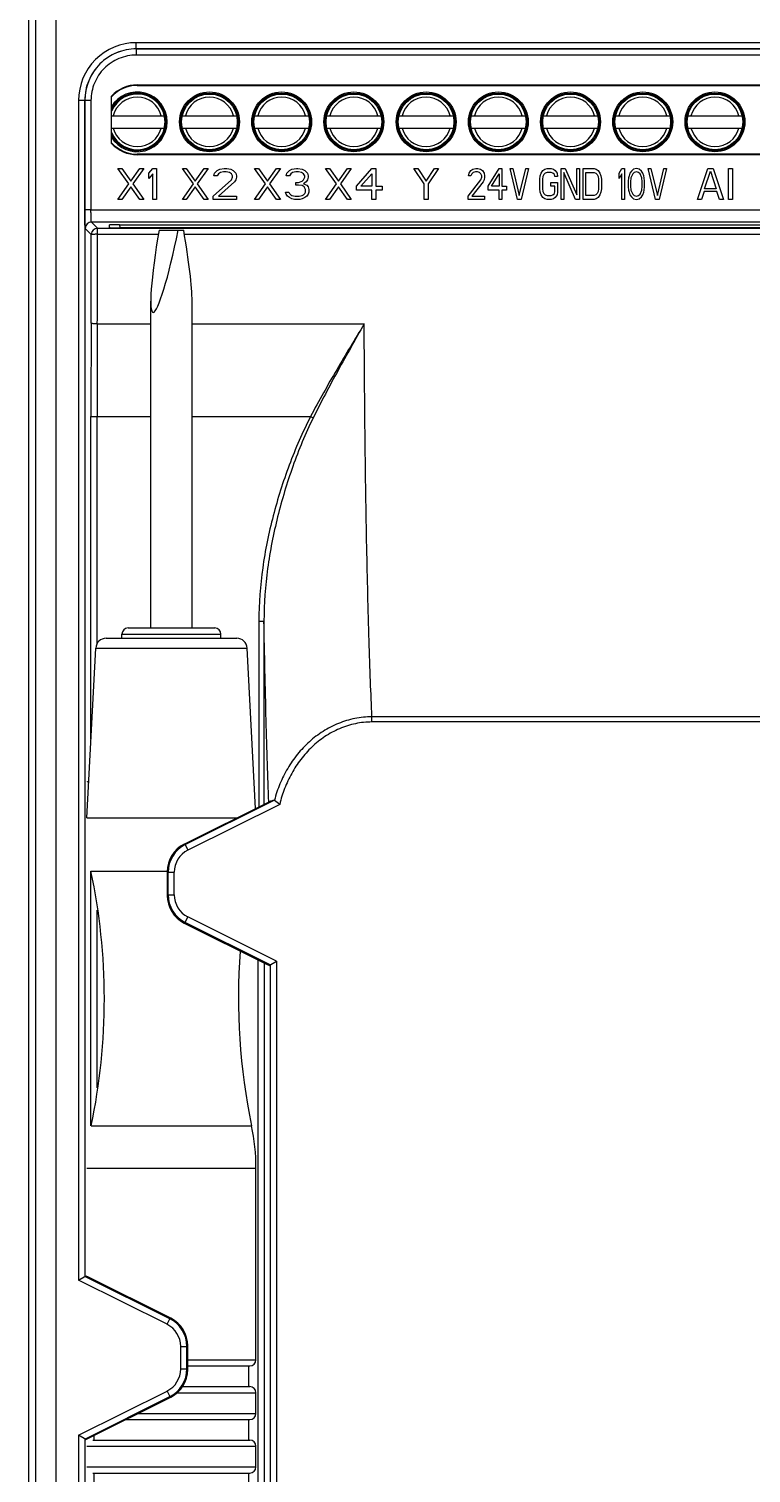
# Model space of a CAD drawing. Header units: millimetres. Extents: x 179 to 1020, y 292 to 886.
# Drawn here: x 341.1 to 376.1, y 633 to 703.1 of the extents above; entities that cross this region are included whole.
import ezdxf

# ---------------------------------------------------------------- set-up
doc = ezdxf.new("R2010")
doc.units = ezdxf.units.MM
for name, color, linetype in [('12P_1SOLIDLINE', 7, 'Continuous'), ('PRT0004_2SOLIDLINE', 7, 'Continuous'), ('VF-51-HY-F001SOLIDLINE', 7, 'Continuous'), ('VF-51-P002SOLIDLINE', 7, 'Continuous'), ('WL21-17SOLIDLINE', 7, 'Continuous')]:
    doc.layers.add(name, color=color, linetype=linetype)

msp = doc.modelspace()

# ---------------------------------------------------------------- linework, layer by layer
at = {"layer": '12P_1SOLIDLINE', "linetype": 'Continuous'}
for centre, radius in [((349.8, 698.591), 1.45), ((349.8, 698.591), 1.399), ((349.8, 698.591), 1.35), ((353.3, 698.591), 1.45), ((353.3, 698.591), 1.399), ((353.3, 698.591), 1.35), ((356.8, 698.591), 1.45), ((356.8, 698.591), 1.399), ((356.8, 698.591), 1.35), ((360.3, 698.591), 1.45), ((360.3, 698.591), 1.399), ((360.3, 698.591), 1.35), ((363.8, 698.591), 1.45), ((363.8, 698.591), 1.399), ((363.8, 698.591), 1.35), ((367.3, 698.591), 1.45), ((367.3, 698.591), 1.399), ((367.3, 698.591), 1.35), ((370.8, 698.591), 1.45), ((370.8, 698.591), 1.399), ((370.8, 698.591), 1.35), ((374.3, 698.591), 1.45), ((374.3, 698.591), 1.399), ((374.3, 698.591), 1.35)]:
    msp.add_circle(centre, radius, dxfattribs=at)
for radius, start, end in [(1.399, 206.59347, 153.40653), (1.45, 210.50437, 149.52484), (1.35, 202.62131, 157.37869)]:
    msp.add_arc((346.3, 698.591), radius, start, end, dxfattribs=at)
at = {"layer": 'PRT0004_2SOLIDLINE', "linetype": 'Continuous'}
for p, q in [((345.058, 698.891), (347.607, 698.891)), ((348.494, 698.891), (351.107, 698.891)), ((351.994, 698.891), (354.607, 698.891)), ((355.494, 698.891), (358.107, 698.891)), ((358.994, 698.891), (361.607, 698.891)), ((362.494, 698.891), (365.107, 698.891)), ((365.994, 698.891), (368.607, 698.891)), ((369.494, 698.891), (372.107, 698.891)), ((372.994, 698.891), (375.607, 698.891)), ((345.058, 698.291), (347.607, 698.291)), ((348.494, 698.291), (351.107, 698.291)), ((351.994, 698.291), (354.607, 698.291)), ((355.494, 698.291), (358.107, 698.291)), ((358.994, 698.291), (361.607, 698.291)), ((362.494, 698.291), (365.107, 698.291)), ((365.994, 698.291), (368.607, 698.291)), ((369.494, 698.291), (372.107, 698.291)), ((372.994, 698.291), (375.607, 698.291))]:
    msp.add_line(p, q, dxfattribs=at)
for centre, start, end in [((346.3, 698.591), 14.47751, 165.52249), ((349.8, 698.591), 14.47751, 165.52249), ((353.3, 698.591), 14.47751, 165.52249), ((356.8, 698.591), 14.47751, 165.52249), ((360.3, 698.591), 14.47751, 165.52249), ((363.8, 698.591), 14.47751, 165.52249), ((367.3, 698.591), 14.47751, 165.52249), ((370.8, 698.591), 14.47751, 165.52249), ((374.3, 698.591), 14.47751, 165.52249), ((346.3, 698.591), 194.47751, 345.52249), ((349.8, 698.591), 194.47751, 345.52249), ((353.3, 698.591), 194.47751, 345.52249), ((356.8, 698.591), 194.47751, 345.52249), ((360.3, 698.591), 194.47751, 345.52249), ((363.8, 698.591), 194.47751, 345.52249), ((367.3, 698.591), 194.47751, 345.52249), ((370.8, 698.591), 194.47751, 345.52249), ((374.3, 698.591), 194.47751, 345.52249)]:
    msp.add_arc(centre, 1.2, start, end, dxfattribs=at)
at = {"layer": 'VF-51-HY-F001SOLIDLINE', "linetype": 'Continuous'}
for p, q in [((400.844, 701.831), (346.257, 701.831)), ((346.3, 700.385), (384.8, 700.385)), ((344.058, 699.631), (344.058, 694.326)), ((345.058, 697.54), (345.058, 699.843)), ((384.8, 696.997), (346.3, 696.997)), ((345.894, 695.592), (345.363, 696.326)), ((345.363, 696.326), (345.55, 696.326)), ((345.55, 696.326), (345.988, 695.719)), ((345.988, 695.719), (346.425, 696.326)), ((346.613, 696.326), (346.082, 695.592)), ((346.425, 696.326), (346.613, 696.326)), ((346.863, 696.102), (347.05, 696.326)), ((346.863, 695.847), (346.863, 696.102)), ((347.05, 696.07), (346.863, 695.847)), ((347.05, 696.326), (347.238, 696.326)), ((347.05, 694.826), (347.05, 696.07)), ((347.238, 696.326), (347.238, 694.826)), ((349.019, 695.592), (348.488, 696.326)), ((348.488, 696.326), (348.675, 696.326)), ((348.675, 696.326), (349.113, 695.719)), ((349.113, 695.719), (349.55, 696.326)), ((349.738, 696.326), (349.207, 695.592)), ((349.55, 696.326), (349.738, 696.326)), ((349.988, 694.985), (350.863, 695.783)), ((350.019, 695.975), (350.05, 696.102)), ((350.175, 695.975), (350.019, 695.975)), ((350.05, 696.102), (350.175, 696.23)), ((350.175, 696.23), (350.3, 696.294)), ((350.238, 696.07), (350.175, 695.975)), ((350.332, 696.134), (350.238, 696.07)), ((350.3, 696.294), (350.519, 696.326)), ((350.488, 696.166), (350.332, 696.134)), ((350.613, 696.166), (350.488, 696.166)), ((350.519, 696.326), (350.644, 696.326)), ((350.769, 696.134), (350.613, 696.166)), ((350.644, 696.326), (350.832, 696.294)), ((350.863, 696.07), (350.769, 696.134)), ((350.832, 696.294), (350.957, 696.23)), ((350.925, 695.975), (350.863, 696.07)), ((350.863, 695.783), (350.925, 695.911)), ((350.925, 695.911), (350.925, 695.975)), ((350.957, 696.23), (351.082, 696.102)), ((351.082, 695.783), (351.019, 695.687)), ((351.082, 696.102), (351.113, 695.975)), ((351.113, 695.911), (351.082, 695.783)), ((351.113, 695.975), (351.113, 695.911)), ((352.519, 695.592), (351.988, 696.326)), ((351.988, 696.326), (352.175, 696.326)), ((352.175, 696.326), (352.613, 695.719)), ((352.613, 695.719), (353.05, 696.326)), ((353.238, 696.326), (352.707, 695.592)), ((353.05, 696.326), (353.238, 696.326)), ((353.519, 695.975), (353.55, 696.102)), ((353.675, 695.975), (353.519, 695.975)), ((353.55, 696.102), (353.675, 696.23)), ((353.675, 696.23), (353.8, 696.294)), ((353.738, 696.07), (353.675, 695.975)), ((353.832, 696.134), (353.738, 696.07)), ((353.8, 696.294), (354.019, 696.326)), ((353.988, 696.166), (353.832, 696.134)), ((354.113, 696.166), (353.988, 696.166)), ((354.019, 696.326), (354.082, 696.326)), ((354.082, 696.326), (354.3, 696.294)), ((354.269, 696.134), (354.113, 696.166)), ((354.113, 695.655), (354.3, 695.719)), ((354.363, 696.07), (354.269, 696.134)), ((354.3, 696.294), (354.425, 696.23)), ((354.3, 695.719), (354.363, 695.783)), ((354.425, 695.975), (354.363, 696.07)), ((354.363, 695.783), (354.425, 695.911)), ((354.425, 696.23), (354.55, 696.102)), ((354.425, 695.911), (354.425, 695.975)), ((354.55, 695.783), (354.488, 695.687)), ((354.55, 696.102), (354.582, 695.975)), ((354.582, 695.911), (354.55, 695.783)), ((354.582, 695.975), (354.582, 695.911)), ((355.957, 695.592), (355.425, 696.326)), ((355.425, 696.326), (355.613, 696.326)), ((355.613, 696.326), (356.05, 695.719)), ((356.05, 695.719), (356.488, 696.326)), ((356.675, 696.326), (356.144, 695.592)), ((356.488, 696.326), (356.675, 696.326)), ((356.925, 695.464), (357.675, 696.326)), ((357.144, 695.464), (357.675, 696.07)), ((357.675, 696.326), (357.863, 696.326)), ((357.675, 696.07), (357.675, 695.464)), ((357.863, 696.326), (357.863, 695.464)), ((360.207, 695.592), (359.707, 696.326)), ((359.707, 696.326), (359.894, 696.326)), ((359.894, 696.326), (360.3, 695.719)), ((360.3, 695.719), (360.707, 696.326)), ((360.894, 696.326), (360.394, 695.592)), ((360.707, 696.326), (360.894, 696.326)), ((362.34, 694.985), (362.96, 695.783)), ((362.362, 695.975), (362.384, 696.102)), ((362.473, 695.975), (362.362, 695.975)), ((362.384, 696.102), (362.473, 696.23)), ((362.473, 696.23), (362.561, 696.294)), ((362.517, 696.07), (362.473, 695.975)), ((362.584, 696.134), (362.517, 696.07)), ((362.561, 696.294), (362.716, 696.326)), ((362.694, 696.166), (362.584, 696.134)), ((362.783, 696.166), (362.694, 696.166)), ((362.716, 696.326), (362.805, 696.326)), ((362.893, 696.134), (362.783, 696.166)), ((362.805, 696.326), (362.937, 696.294)), ((362.96, 696.07), (362.893, 696.134)), ((362.937, 696.294), (363.026, 696.23)), ((363.004, 695.975), (362.96, 696.07)), ((362.96, 695.783), (363.004, 695.911)), ((363.004, 695.911), (363.004, 695.975)), ((363.026, 696.23), (363.114, 696.102)), ((363.114, 695.783), (363.07, 695.687)), ((363.114, 696.102), (363.137, 695.975)), ((363.137, 695.911), (363.114, 695.783)), ((363.137, 695.975), (363.137, 695.911)), ((363.314, 695.464), (363.845, 696.326)), ((363.468, 695.464), (363.845, 696.07)), ((363.845, 696.326), (363.977, 696.326)), ((363.845, 696.07), (363.845, 695.464)), ((363.977, 696.326), (363.977, 695.464)), ((364.729, 694.826), (364.376, 696.326)), ((364.376, 696.326), (364.508, 696.326)), ((364.508, 696.326), (364.818, 695.017)), ((364.818, 695.017), (365.128, 696.326)), ((365.26, 696.326), (364.906, 694.826)), ((365.128, 696.326), (365.26, 696.326)), ((365.807, 695.815), (365.829, 695.975)), ((365.807, 695.336), (365.807, 695.815)), ((365.829, 695.975), (365.873, 696.102)), ((365.873, 696.102), (365.962, 696.23)), ((365.962, 695.943), (365.94, 695.815)), ((365.94, 695.815), (365.94, 695.336)), ((365.962, 696.23), (366.05, 696.294)), ((366.006, 696.038), (365.962, 695.943)), ((366.072, 696.102), (366.006, 696.038)), ((366.05, 696.294), (366.161, 696.326)), ((366.161, 696.134), (366.072, 696.102)), ((366.161, 696.326), (366.36, 696.326)), ((366.36, 696.134), (366.161, 696.134)), ((366.36, 696.326), (366.471, 696.294)), ((366.449, 696.102), (366.36, 696.134)), ((366.515, 696.038), (366.449, 696.102)), ((366.471, 696.294), (366.559, 696.23)), ((366.537, 695.943), (366.515, 696.038)), ((366.67, 695.943), (366.537, 695.943)), ((366.559, 696.23), (366.648, 696.102)), ((366.648, 696.102), (366.67, 695.943)), ((366.847, 694.826), (366.847, 696.326)), ((366.847, 696.326), (367.046, 696.326)), ((366.98, 696.134), (366.98, 694.826)), ((367.533, 694.826), (366.98, 696.134)), ((367.046, 696.326), (367.599, 695.049)), ((367.599, 695.049), (367.599, 696.326)), ((367.599, 696.326), (367.732, 696.326)), ((367.732, 696.326), (367.732, 694.826)), ((367.909, 694.826), (367.909, 696.326)), ((367.909, 696.326), (368.44, 696.326)), ((368.041, 695.017), (368.041, 696.134)), ((368.041, 696.134), (368.44, 696.134)), ((368.44, 696.326), (368.55, 696.294)), ((368.44, 696.134), (368.528, 696.102)), ((368.528, 696.102), (368.595, 696.038)), ((368.55, 696.294), (368.639, 696.23)), ((368.595, 696.038), (368.639, 695.943)), ((368.639, 696.23), (368.727, 696.102)), ((368.639, 695.943), (368.661, 695.815)), ((368.661, 695.815), (368.661, 695.336)), ((368.727, 696.102), (368.772, 695.975)), ((368.772, 695.975), (368.794, 695.815)), ((368.794, 695.815), (368.794, 695.336)), ((369.65, 696.102), (369.783, 696.326)), ((369.65, 695.847), (369.65, 696.102)), ((369.783, 696.07), (369.65, 695.847)), ((369.783, 696.326), (369.915, 696.326)), ((369.783, 694.826), (369.783, 696.07)), ((369.915, 696.326), (369.915, 694.826)), ((370.114, 695.879), (370.092, 695.719)), ((370.092, 695.719), (370.092, 695.432)), ((370.137, 695.975), (370.114, 695.879)), ((370.181, 696.102), (370.137, 695.975)), ((370.247, 696.198), (370.181, 696.102)), ((370.225, 695.879), (370.203, 695.687)), ((370.314, 696.07), (370.225, 695.879)), ((370.358, 696.294), (370.247, 696.198)), ((370.38, 696.134), (370.314, 696.07)), ((370.491, 696.326), (370.358, 696.294)), ((370.491, 696.166), (370.38, 696.134)), ((370.623, 696.294), (370.491, 696.326)), ((370.601, 696.134), (370.491, 696.166)), ((370.668, 696.07), (370.601, 696.134)), ((370.734, 696.198), (370.623, 696.294)), ((370.756, 695.879), (370.668, 696.07)), ((370.8, 696.102), (370.734, 696.198)), ((370.778, 695.687), (370.756, 695.879)), ((370.845, 695.975), (370.8, 696.102)), ((370.867, 695.879), (370.845, 695.975)), ((370.889, 695.719), (370.867, 695.879)), ((370.889, 695.432), (370.889, 695.719)), ((371.42, 694.826), (371.066, 696.326)), ((371.066, 696.326), (371.199, 696.326)), ((371.199, 696.326), (371.508, 695.017)), ((371.508, 695.017), (371.818, 696.326)), ((371.951, 696.326), (371.597, 694.826)), ((371.818, 696.326), (371.951, 696.326)), ((373.457, 694.826), (373.957, 696.326)), ((373.8, 695.336), (374.082, 696.198)), ((373.957, 696.326), (374.207, 696.326)), ((374.082, 696.198), (374.363, 695.336)), ((374.207, 696.326), (374.707, 694.826)), ((374.957, 694.826), (374.957, 696.326)), ((374.957, 696.326), (375.144, 696.326)), ((375.144, 696.326), (375.144, 694.826)), ((345.363, 694.826), (345.894, 695.592)), ((345.988, 695.432), (345.55, 694.826)), ((346.425, 694.826), (345.988, 695.432)), ((346.082, 695.592), (346.613, 694.826)), ((348.488, 694.826), (349.019, 695.592)), ((349.113, 695.432), (348.675, 694.826)), ((349.55, 694.826), (349.113, 695.432)), ((349.207, 695.592), (349.738, 694.826)), ((351.019, 695.687), (350.238, 694.985)), ((351.988, 694.826), (352.519, 695.592)), ((352.613, 695.432), (352.175, 694.826)), ((353.05, 694.826), (352.613, 695.432)), ((352.707, 695.592), (353.238, 694.826)), ((353.519, 695.081), (353.488, 695.177)), ((353.488, 695.177), (353.644, 695.177)), ((353.582, 694.985), (353.519, 695.081)), ((353.644, 695.177), (353.675, 695.113)), ((353.675, 695.113), (353.738, 695.049)), ((353.738, 695.049), (353.8, 695.017)), ((353.8, 695.017), (353.957, 694.985)), ((353.988, 695.528), (353.988, 695.655)), ((353.988, 695.655), (354.113, 695.655)), ((354.113, 695.528), (353.988, 695.528)), ((354.3, 695.496), (354.113, 695.528)), ((354.144, 694.985), (354.3, 695.017)), ((354.394, 695.432), (354.3, 695.496)), ((354.3, 695.017), (354.363, 695.049)), ((354.488, 695.687), (354.363, 695.592)), ((354.363, 695.592), (354.519, 695.528)), ((354.363, 695.049), (354.425, 695.113)), ((354.457, 695.304), (354.394, 695.432)), ((354.425, 695.113), (354.457, 695.177)), ((354.457, 695.177), (354.457, 695.304)), ((354.519, 695.528), (354.582, 695.432)), ((354.582, 695.081), (354.519, 694.985)), ((354.582, 695.432), (354.613, 695.304)), ((354.613, 695.177), (354.582, 695.081)), ((354.613, 695.304), (354.613, 695.177)), ((355.425, 694.826), (355.957, 695.592)), ((356.05, 695.432), (355.613, 694.826)), ((356.488, 694.826), (356.05, 695.432)), ((356.144, 695.592), (356.675, 694.826)), ((356.925, 695.272), (356.925, 695.464)), ((357.675, 695.272), (356.925, 695.272)), ((357.675, 695.464), (357.144, 695.464)), ((357.675, 694.826), (357.675, 695.272)), ((357.863, 695.464), (358.175, 695.464)), ((357.863, 695.272), (357.863, 694.826)), ((358.175, 695.272), (357.863, 695.272)), ((358.175, 695.464), (358.175, 695.272)), ((360.207, 694.826), (360.207, 695.592)), ((360.394, 695.592), (360.394, 694.826)), ((363.07, 695.687), (362.517, 694.985)), ((363.314, 695.272), (363.314, 695.464)), ((363.845, 695.272), (363.314, 695.272)), ((363.845, 695.464), (363.468, 695.464)), ((363.845, 694.826), (363.845, 695.272)), ((363.977, 695.464), (364.199, 695.464)), ((363.977, 695.272), (363.977, 694.826)), ((364.199, 695.272), (363.977, 695.272)), ((364.199, 695.464), (364.199, 695.272)), ((365.829, 695.177), (365.807, 695.336)), ((365.873, 695.049), (365.829, 695.177)), ((365.962, 694.921), (365.873, 695.049)), ((365.94, 695.336), (365.962, 695.209)), ((365.962, 695.209), (366.006, 695.113)), ((366.006, 695.113), (366.072, 695.049)), ((366.072, 695.049), (366.161, 695.017)), ((366.161, 695.017), (366.36, 695.017)), ((366.338, 695.464), (366.338, 695.655)), ((366.338, 695.655), (366.67, 695.655)), ((366.537, 695.464), (366.338, 695.464)), ((366.36, 695.017), (366.449, 695.049)), ((366.449, 695.049), (366.515, 695.113)), ((366.515, 695.113), (366.537, 695.209)), ((366.537, 695.209), (366.537, 695.464)), ((366.648, 695.049), (366.559, 694.921)), ((366.67, 695.177), (366.648, 695.049)), ((366.67, 695.655), (366.67, 695.177)), ((368.44, 695.017), (368.041, 695.017)), ((368.528, 695.049), (368.44, 695.017)), ((368.595, 695.113), (368.528, 695.049)), ((368.639, 695.209), (368.595, 695.113)), ((368.661, 695.336), (368.639, 695.209)), ((368.727, 695.049), (368.639, 694.921)), ((368.772, 695.177), (368.727, 695.049)), ((368.794, 695.336), (368.772, 695.177)), ((370.092, 695.432), (370.114, 695.272)), ((370.114, 695.272), (370.137, 695.177)), ((370.137, 695.177), (370.181, 695.049)), ((370.181, 695.049), (370.247, 694.953)), ((370.203, 695.687), (370.203, 695.464)), ((370.203, 695.464), (370.225, 695.272)), ((370.225, 695.272), (370.314, 695.081)), ((370.314, 695.081), (370.38, 695.017)), ((370.38, 695.017), (370.491, 694.985)), ((370.491, 694.985), (370.601, 695.017)), ((370.601, 695.017), (370.668, 695.081)), ((370.668, 695.081), (370.756, 695.272)), ((370.734, 694.953), (370.8, 695.049)), ((370.756, 695.272), (370.778, 695.464)), ((370.778, 695.464), (370.778, 695.687)), ((370.8, 695.049), (370.845, 695.177)), ((370.845, 695.177), (370.867, 695.272)), ((370.867, 695.272), (370.889, 695.432)), ((373.769, 695.209), (373.644, 694.826)), ((374.394, 695.209), (373.769, 695.209)), ((374.363, 695.336), (373.8, 695.336)), ((374.519, 694.826), (374.394, 695.209)), ((344.058, 694.326), (403.042, 694.326)), ((345.55, 694.826), (345.363, 694.826)), ((346.613, 694.826), (346.425, 694.826)), ((347.238, 694.826), (347.05, 694.826)), ((348.675, 694.826), (348.488, 694.826)), ((349.738, 694.826), (349.55, 694.826)), ((349.988, 694.826), (349.988, 694.985)), ((351.113, 694.826), (349.988, 694.826)), ((350.238, 694.985), (351.113, 694.985)), ((351.113, 694.985), (351.113, 694.826)), ((352.175, 694.826), (351.988, 694.826)), ((353.238, 694.826), (353.05, 694.826)), ((353.675, 694.921), (353.582, 694.985)), ((353.8, 694.858), (353.675, 694.921)), ((353.925, 694.826), (353.8, 694.858)), ((354.175, 694.826), (353.925, 694.826)), ((353.957, 694.985), (354.144, 694.985)), ((354.3, 694.858), (354.175, 694.826)), ((354.425, 694.921), (354.3, 694.858)), ((354.519, 694.985), (354.425, 694.921)), ((355.613, 694.826), (355.425, 694.826)), ((356.675, 694.826), (356.488, 694.826)), ((357.863, 694.826), (357.675, 694.826)), ((360.394, 694.826), (360.207, 694.826)), ((362.34, 694.826), (362.34, 694.985)), ((363.137, 694.826), (362.34, 694.826)), ((362.517, 694.985), (363.137, 694.985)), ((363.137, 694.985), (363.137, 694.826)), ((363.977, 694.826), (363.845, 694.826)), ((364.906, 694.826), (364.729, 694.826)), ((366.05, 694.858), (365.962, 694.921)), ((366.161, 694.826), (366.05, 694.858)), ((366.36, 694.826), (366.161, 694.826)), ((366.471, 694.858), (366.36, 694.826)), ((366.559, 694.921), (366.471, 694.858)), ((366.98, 694.826), (366.847, 694.826)), ((367.732, 694.826), (367.533, 694.826)), ((368.44, 694.826), (367.909, 694.826)), ((368.55, 694.858), (368.44, 694.826)), ((368.639, 694.921), (368.55, 694.858)), ((369.915, 694.826), (369.783, 694.826)), ((370.247, 694.953), (370.358, 694.858)), ((370.358, 694.858), (370.491, 694.826)), ((370.491, 694.826), (370.623, 694.858)), ((370.623, 694.858), (370.734, 694.953)), ((371.597, 694.826), (371.42, 694.826)), ((373.644, 694.826), (373.457, 694.826)), ((374.707, 694.826), (374.519, 694.826)), ((375.144, 694.826), (374.957, 694.826))]:
    msp.add_line(p, q, dxfattribs=at)
for start, end in [(90, 137.16358), (222.83642, 270)]:
    msp.add_arc((346.3, 698.691), 1.694, start, end, dxfattribs=at)
msp.add_open_spline([(346.257, 701.831), (345.971, 701.831), (345.393, 701.716), (344.662, 701.227), (344.173, 700.496), (344.058, 699.917), (344.058, 699.631)], degree=3, knots=[0, 0, 0, 0, 0.249954, 0.499917, 0.749925, 1, 1, 1, 1], dxfattribs=at)
at = {"layer": 'VF-51-P002SOLIDLINE', "linetype": 'Continuous'}
for p, q in [((342.365, 623.752), (342.365, 756.726)), ((341.05, 621.541), (341.05, 756.042)), ((341.366, 755.726), (341.366, 624.616)), ((346.256, 702.131), (346.256, 702.431)), ((400.844, 702.431), (346.256, 702.431)), ((346.257, 702.13), (346.256, 702.131)), ((400.844, 702.131), (346.256, 702.131)), ((346.257, 701.831), (346.257, 702.13)), ((346.257, 702.13), (400.844, 702.13)), ((346.3, 700.385), (346.3, 700.36)), ((346.3, 700.36), (384.8, 700.36)), ((343.458, 699.632), (343.458, 642.402)), ((343.758, 699.632), (343.458, 699.632)), ((343.758, 699.632), (343.758, 642.587)), ((343.758, 699.631), (343.758, 699.632)), ((343.758, 694.326), (343.758, 699.631)), ((344.058, 699.631), (343.758, 699.631)), ((346.3, 696.997), (346.3, 697.022)), ((384.8, 697.022), (346.3, 697.022)), ((344.058, 694.326), (343.758, 694.326)), ((344.081, 693.726), (344.374, 693.433)), ((403.019, 693.726), (344.081, 693.726)), ((345.448, 693.603), (345.45, 693.453)), ((345.448, 693.603), (386.453, 693.603)), ((344.074, 693.133), (343.781, 693.426)), ((344.374, 693.136), (344.374, 693.433)), ((344.374, 693.433), (402.727, 693.433)), ((344.374, 693.136), (347.325, 693.136)), ((344.95, 693.467), (344.948, 693.59)), ((386.451, 693.453), (345.45, 693.453)), ((348.587, 693.136), (402.727, 693.136)), ((344.366, 688.786), (346.956, 688.786)), ((348.956, 688.786), (357.299, 688.786)), ((344.057, 668.664), (344.057, 684.299)), ((344.057, 684.299), (346.956, 684.299)), ((344.357, 673.285), (344.357, 684.299)), ((348.956, 684.299), (354.703, 684.299)), ((354.703, 684.299), (354.828, 684.233)), ((352.193, 674.377), (352.193, 665.362)), ((352.193, 674.377), (352.442, 674.377)), ((352.442, 674.377), (352.442, 665.487)), ((357.677, 669.479), (357.677, 669.73)), ((402.561, 669.73), (357.677, 669.73)), ((402.86, 669.479), (357.677, 669.479)), ((343.949, 666.615), (343.863, 666.557)), ((348.579, 663.556), (352.72, 665.626)), ((348.624, 663.528), (352.944, 665.688)), ((353.206, 665.484), (348.758, 663.26)), ((348.624, 663.528), (348.579, 663.556)), ((348.624, 663.528), (348.758, 663.26)), ((344.057, 649.889), (344.057, 662.242)), ((347.75, 662.214), (347.75, 661.068)), ((347.795, 662.187), (347.75, 662.214)), ((347.795, 661.096), (347.795, 662.187)), ((347.795, 662.187), (348.095, 662.187)), ((348.095, 661.096), (348.095, 662.187)), ((347.795, 661.096), (347.75, 661.068)), ((347.795, 661.096), (348.095, 661.096)), ((344.357, 651.738), (344.357, 660.348)), ((348.624, 659.754), (348.758, 660.023)), ((353.043, 657.88), (348.758, 660.023)), ((348.624, 659.754), (348.579, 659.727)), ((348.579, 659.727), (352.593, 657.72)), ((352.743, 657.695), (348.624, 659.754)), ((352.144, 657.944), (352.144, 624.455)), ((352.698, 657.667), (353.043, 657.88)), ((353.043, 657.88), (353.043, 624.616)), ((352.444, 657.794), (352.444, 624.455)), ((352.698, 657.667), (352.593, 657.72)), ((352.743, 657.695), (352.743, 624.616)), ((343.458, 642.402), (343.803, 642.615)), ((347.877, 640.528), (343.758, 642.587)), ((343.803, 642.615), (343.907, 642.563)), ((347.921, 640.556), (343.907, 642.563)), ((347.743, 640.26), (343.458, 642.402)), ((347.743, 640.26), (347.877, 640.528)), ((347.877, 640.528), (347.921, 640.556)), ((348.406, 639.187), (348.706, 639.187)), ((348.406, 638.096), (348.406, 639.187)), ((348.706, 639.187), (348.75, 639.214)), ((348.706, 638.096), (348.706, 639.187)), ((348.75, 638.068), (348.75, 639.214)), ((348.406, 638.096), (348.706, 638.096)), ((348.706, 638.096), (348.75, 638.068)), ((343.458, 634.88), (347.743, 637.023)), ((347.743, 637.023), (347.877, 636.754)), ((343.758, 634.695), (347.877, 636.754)), ((343.907, 634.72), (347.921, 636.727)), ((347.877, 636.754), (347.921, 636.727)), ((343.803, 634.667), (343.458, 634.88)), ((343.458, 634.88), (343.458, 624.616)), ((343.758, 634.695), (343.758, 624.616)), ((343.803, 634.667), (343.907, 634.72))]:
    msp.add_line(p, q, dxfattribs=at)
for centre, radius, start, end in [((346.256, 699.633), 2.798, 89.99808, 180.01894), ((346.257, 699.632), 2.499, 90.00484, 180.0081), ((346.3, 698.691), 1.669, 90, 138), ((346.3, 698.691), 1.669, 222, 270), ((344.081, 693.426), 0.3, 90.04717, 179.95283), ((-692.486, 692.928), 1036.56, 359.773516, 0.011359), ((344.374, 693.133), 0.3, 90.04717, 179.95283), ((-714.939, 692.928), 1059.313, 359.775961, 0.011236), ((1492.636, 684.303), 1148.579, 179.774125, 180.000199), ((1470.305, 684.302), 1125.948, 179.771866, 180.000201), ((371.514, 688.61), 29.496, 231.00011, 231.6329), ((349.295, 662.187), 1.5, 116.56867, 179.99638), ((349.294, 662.187), 1.2, 116.563, 180.00205), ((349.295, 661.096), 1.5, 180.00362, 243.43133), ((349.294, 661.096), 1.2, 179.99795, 243.437), ((347.206, 639.187), 1.5, 0.00362, 63.43133), ((347.206, 639.187), 1.2, 359.99795, 63.437), ((347.206, 638.096), 1.2, 296.563, 0.00205), ((347.206, 638.096), 1.5, 296.56867, 359.99638)]:
    msp.add_arc(centre, radius, start, end, dxfattribs=at)
for centre, major_axis, ratio, start_param, end_param in [((345.448, 693.59), (0.5, 0), 0.026198, 1.571559, 3.14205), ((345.45, 693.467), (0.5, 0), 0.026174, -3.141136, -1.570644), ((349.251, 662.214), (1.277, -0.789), 0.999527, 2.58823, 3.694955), ((349.251, 661.069), (1.277, 0.789), 0.999527, 2.58823, 3.694955), ((347.25, 639.214), (1.277, 0.789), 0.999527, -0.553363, 0.553363), ((347.25, 638.069), (1.277, -0.789), 0.999527, -0.553363, 0.553363)]:
    msp.add_ellipse(centre, major_axis=major_axis, ratio=ratio, start_param=start_param, end_param=end_param, dxfattribs=at)
for points, knots in [([(346.256, 702.131), (346.093, 702.131), (345.766, 702.099), (345.294, 701.956), (344.859, 701.723), (344.478, 701.411), (344.165, 701.029), (343.933, 700.594), (343.79, 700.123), (343.758, 699.795), (343.758, 699.632)], [0, 0, 0, 0, 0.125, 0.249999, 0.374999, 0.499998, 0.624998, 0.749997, 0.874997, 1, 1, 1, 1]), ([(343.781, 693.426), (343.781, 693.427), (343.78, 693.429), (343.779, 693.433), (343.778, 693.439), (343.776, 693.452), (343.774, 693.473), (343.772, 693.504), (343.77, 693.542), (343.768, 693.588), (343.767, 693.641), (343.764, 693.723), (343.762, 693.839), (343.76, 693.991), (343.759, 694.155), (343.758, 694.268), (343.758, 694.326)], [0, 0, 0, 0, 0.002733, 0.007642, 0.014807, 0.024237, 0.049836, 0.084244, 0.127155, 0.178179, 0.236845, 0.30261, 0.452937, 0.62359, 0.80823, 1, 1, 1, 1]), ([(344.081, 693.726), (344.08, 693.727), (344.078, 693.732), (344.076, 693.742), (344.074, 693.757), (344.072, 693.778), (344.07, 693.803), (344.067, 693.847), (344.065, 693.912), (344.062, 694.001), (344.06, 694.102), (344.059, 694.212), (344.058, 694.287), (344.058, 694.326)], [0, 0, 0, 0, 0.008088, 0.024873, 0.050561, 0.084997, 0.127896, 0.178877, 0.303166, 0.453323, 0.623822, 0.808338, 1, 1, 1, 1]), ([(344.374, 693.136), (344.336, 693.136), (344.281, 693.135), (344.212, 693.135), (344.167, 693.135), (344.13, 693.135), (344.105, 693.134), (344.09, 693.134), (344.082, 693.134), (344.077, 693.134), (344.075, 693.134), (344.074, 693.133)], [0, 0, 0, 0, 0.376727, 0.547528, 0.697981, 0.822496, 0.916448, 0.950825, 0.97635, 0.992788, 1, 1, 1, 1]), ([(344.366, 688.786), (344.328, 688.786), (344.258, 688.788), (344.176, 688.796), (344.122, 688.805), (344.094, 688.812), (344.075, 688.819), (344.066, 688.827), (344.066, 688.831)], [0, 0, 0, 0, 0.367125, 0.681609, 0.804824, 0.899618, 0.963826, 1, 1, 1, 1]), ([(357.299, 688.786), (356.85, 688.05), (355.954, 686.572), (355.105, 685.065), (354.703, 684.299)], [0, 0, 0, 0, 0.498981, 1, 1, 1, 1]), ([(357.299, 688.786), (356.872, 688.038), (356.02, 686.536), (355.211, 685.009), (354.828, 684.233)], [0, 0, 0, 0, 0.498955, 1, 1, 1, 1]), ([(357.677, 669.73), (357.65, 670.304), (357.599, 671.533), (357.507, 674.276), (357.414, 678.177), (357.337, 683.3), (357.308, 686.91), (357.299, 688.786)], [0, 0, 0, 0, 0.090589, 0.193541, 0.431914, 0.704712, 1, 1, 1, 1]), ([(354.703, 684.299), (354.504, 683.917), (354.137, 683.139), (353.654, 681.942), (353.234, 680.721), (352.758, 679.068), (352.327, 676.957), (352.193, 675.237), (352.193, 674.377)], [0, 0, 0, 0, 0.12503, 0.250064, 0.375099, 0.500134, 0.750098, 1, 1, 1, 1]), ([(354.828, 684.233), (354.639, 683.852), (354.29, 683.074), (353.832, 681.881), (353.433, 680.667), (352.981, 679.024), (352.571, 676.932), (352.442, 675.228), (352.442, 674.377)], [0, 0, 0, 0, 0.125038, 0.250075, 0.375112, 0.500145, 0.750106, 1, 1, 1, 1]), ([(352.676, 665.604), (352.652, 666.224), (352.605, 667.543), (352.52, 670.467), (352.471, 672.772), (352.442, 674.377)], [0, 0, 0, 0, 0.212165, 0.451052, 1, 1, 1, 1]), ([(357.677, 669.73), (357.398, 669.729), (356.84, 669.674), (356.037, 669.431), (355.292, 669.044), (354.626, 668.535), (354.051, 667.925), (353.574, 667.235), (353.201, 666.486), (353.022, 665.956), (352.951, 665.687)], [0, 0, 0, 0, 0.124968, 0.249943, 0.37493, 0.499929, 0.624938, 0.749954, 0.874975, 1, 1, 1, 1]), ([(357.677, 669.479), (357.408, 669.479), (356.868, 669.423), (356.094, 669.178), (355.382, 668.789), (354.75, 668.28), (354.21, 667.675), (353.768, 666.996), (353.426, 666.262), (353.268, 665.746), (353.206, 665.484)], [0, 0, 0, 0, 0.124933, 0.249881, 0.374853, 0.499851, 0.62487, 0.749904, 0.874949, 1, 1, 1, 1]), ([(352.944, 665.688), (352.9, 665.673), (352.838, 665.653), (352.763, 665.633), (352.733, 665.628), (352.72, 665.626)], [0, 0, 0, 0, 0.608924, 0.830659, 1, 1, 1, 1]), ([(352.944, 665.688), (352.945, 665.688), (352.947, 665.689), (352.95, 665.688), (352.951, 665.687)], [0, 0, 0, 0, 0.271425, 1, 1, 1, 1])]:
    msp.add_open_spline(points, degree=3, knots=knots, dxfattribs=at)
at = {"layer": 'WL21-17SOLIDLINE', "linetype": 'Continuous'}
for p, q in [((347.36, 693.341), (348.552, 693.341)), ((346.956, 674.041), (346.956, 689.891)), ((348.956, 674.041), (348.956, 689.891)), ((345.856, 674.041), (350.056, 674.041)), ((344.787, 673.541), (351.125, 673.541)), ((345.556, 673.541), (345.556, 673.741)), ((345.556, 673.741), (350.356, 673.741)), ((350.356, 673.541), (350.356, 673.741)), ((343.856, 664.832), (344.288, 673.067)), ((344.288, 673.067), (351.624, 673.067)), ((352.032, 665.282), (351.624, 673.067)), ((343.856, 664.832), (351.132, 664.832)), ((344.058, 662.242), (347.75, 662.242)), ((344.069, 649.889), (351.844, 649.889)), ((343.856, 647.839), (352.056, 647.839)), ((352.056, 638.541), (352.056, 647.839)), ((348.75, 638.541), (352.056, 638.541)), ((348.75, 638.241), (351.756, 638.241)), ((351.706, 637.241), (351.706, 638.241)), ((348.237, 636.941), (352.056, 636.941)), ((348.5, 637.241), (351.756, 637.241)), ((352.056, 635.941), (352.056, 636.941)), ((345.75, 635.641), (351.756, 635.641)), ((346.35, 635.941), (352.056, 635.941)), ((351.706, 634.641), (351.706, 635.641)), ((344.206, 634.641), (344.206, 634.869)), ((343.856, 634.341), (352.056, 634.341)), ((344.156, 634.641), (351.756, 634.641)), ((352.056, 633.341), (352.056, 634.341)), ((343.856, 633.341), (352.056, 633.341)), ((344.156, 633.041), (351.756, 633.041)), ((344.206, 632.041), (344.206, 633.041)), ((351.706, 632.041), (351.706, 633.041))]:
    msp.add_line(p, q, dxfattribs=at)
for centre, radius, start, end in [((345.856, 673.741), 0.3, 90, 180), ((350.056, 673.741), 0.3, 0, 90), ((344.787, 673.041), 0.5, 90, 177), ((351.125, 673.041), 0.5, 3, 90), ((314.706, 656.041), 30, 348.16716, 11.9282), ((381.206, 656.041), 30, 175.5767, 191.83284), ((342.056, 647.839), 10, 0, 11.83284), ((351.756, 638.541), 0.3, 270, 0), ((351.756, 636.941), 0.3, 0, 90), ((351.756, 635.941), 0.3, 270, 0), ((351.756, 634.341), 0.3, 0, 90), ((351.756, 633.341), 0.3, 270, 0)]:
    msp.add_arc(centre, radius, start, end, dxfattribs=at)
for major_axis, start_param, end_param in [((0.892, 4.705), 1.739603, 4.580059), ((-0.892, 4.705), -2.671543, -1.739603)]:
    msp.add_ellipse((347.956, 694.047), major_axis=major_axis, ratio=0.096264, start_param=start_param, end_param=end_param, dxfattribs=at)

doc.saveas('drawing.dxf')
